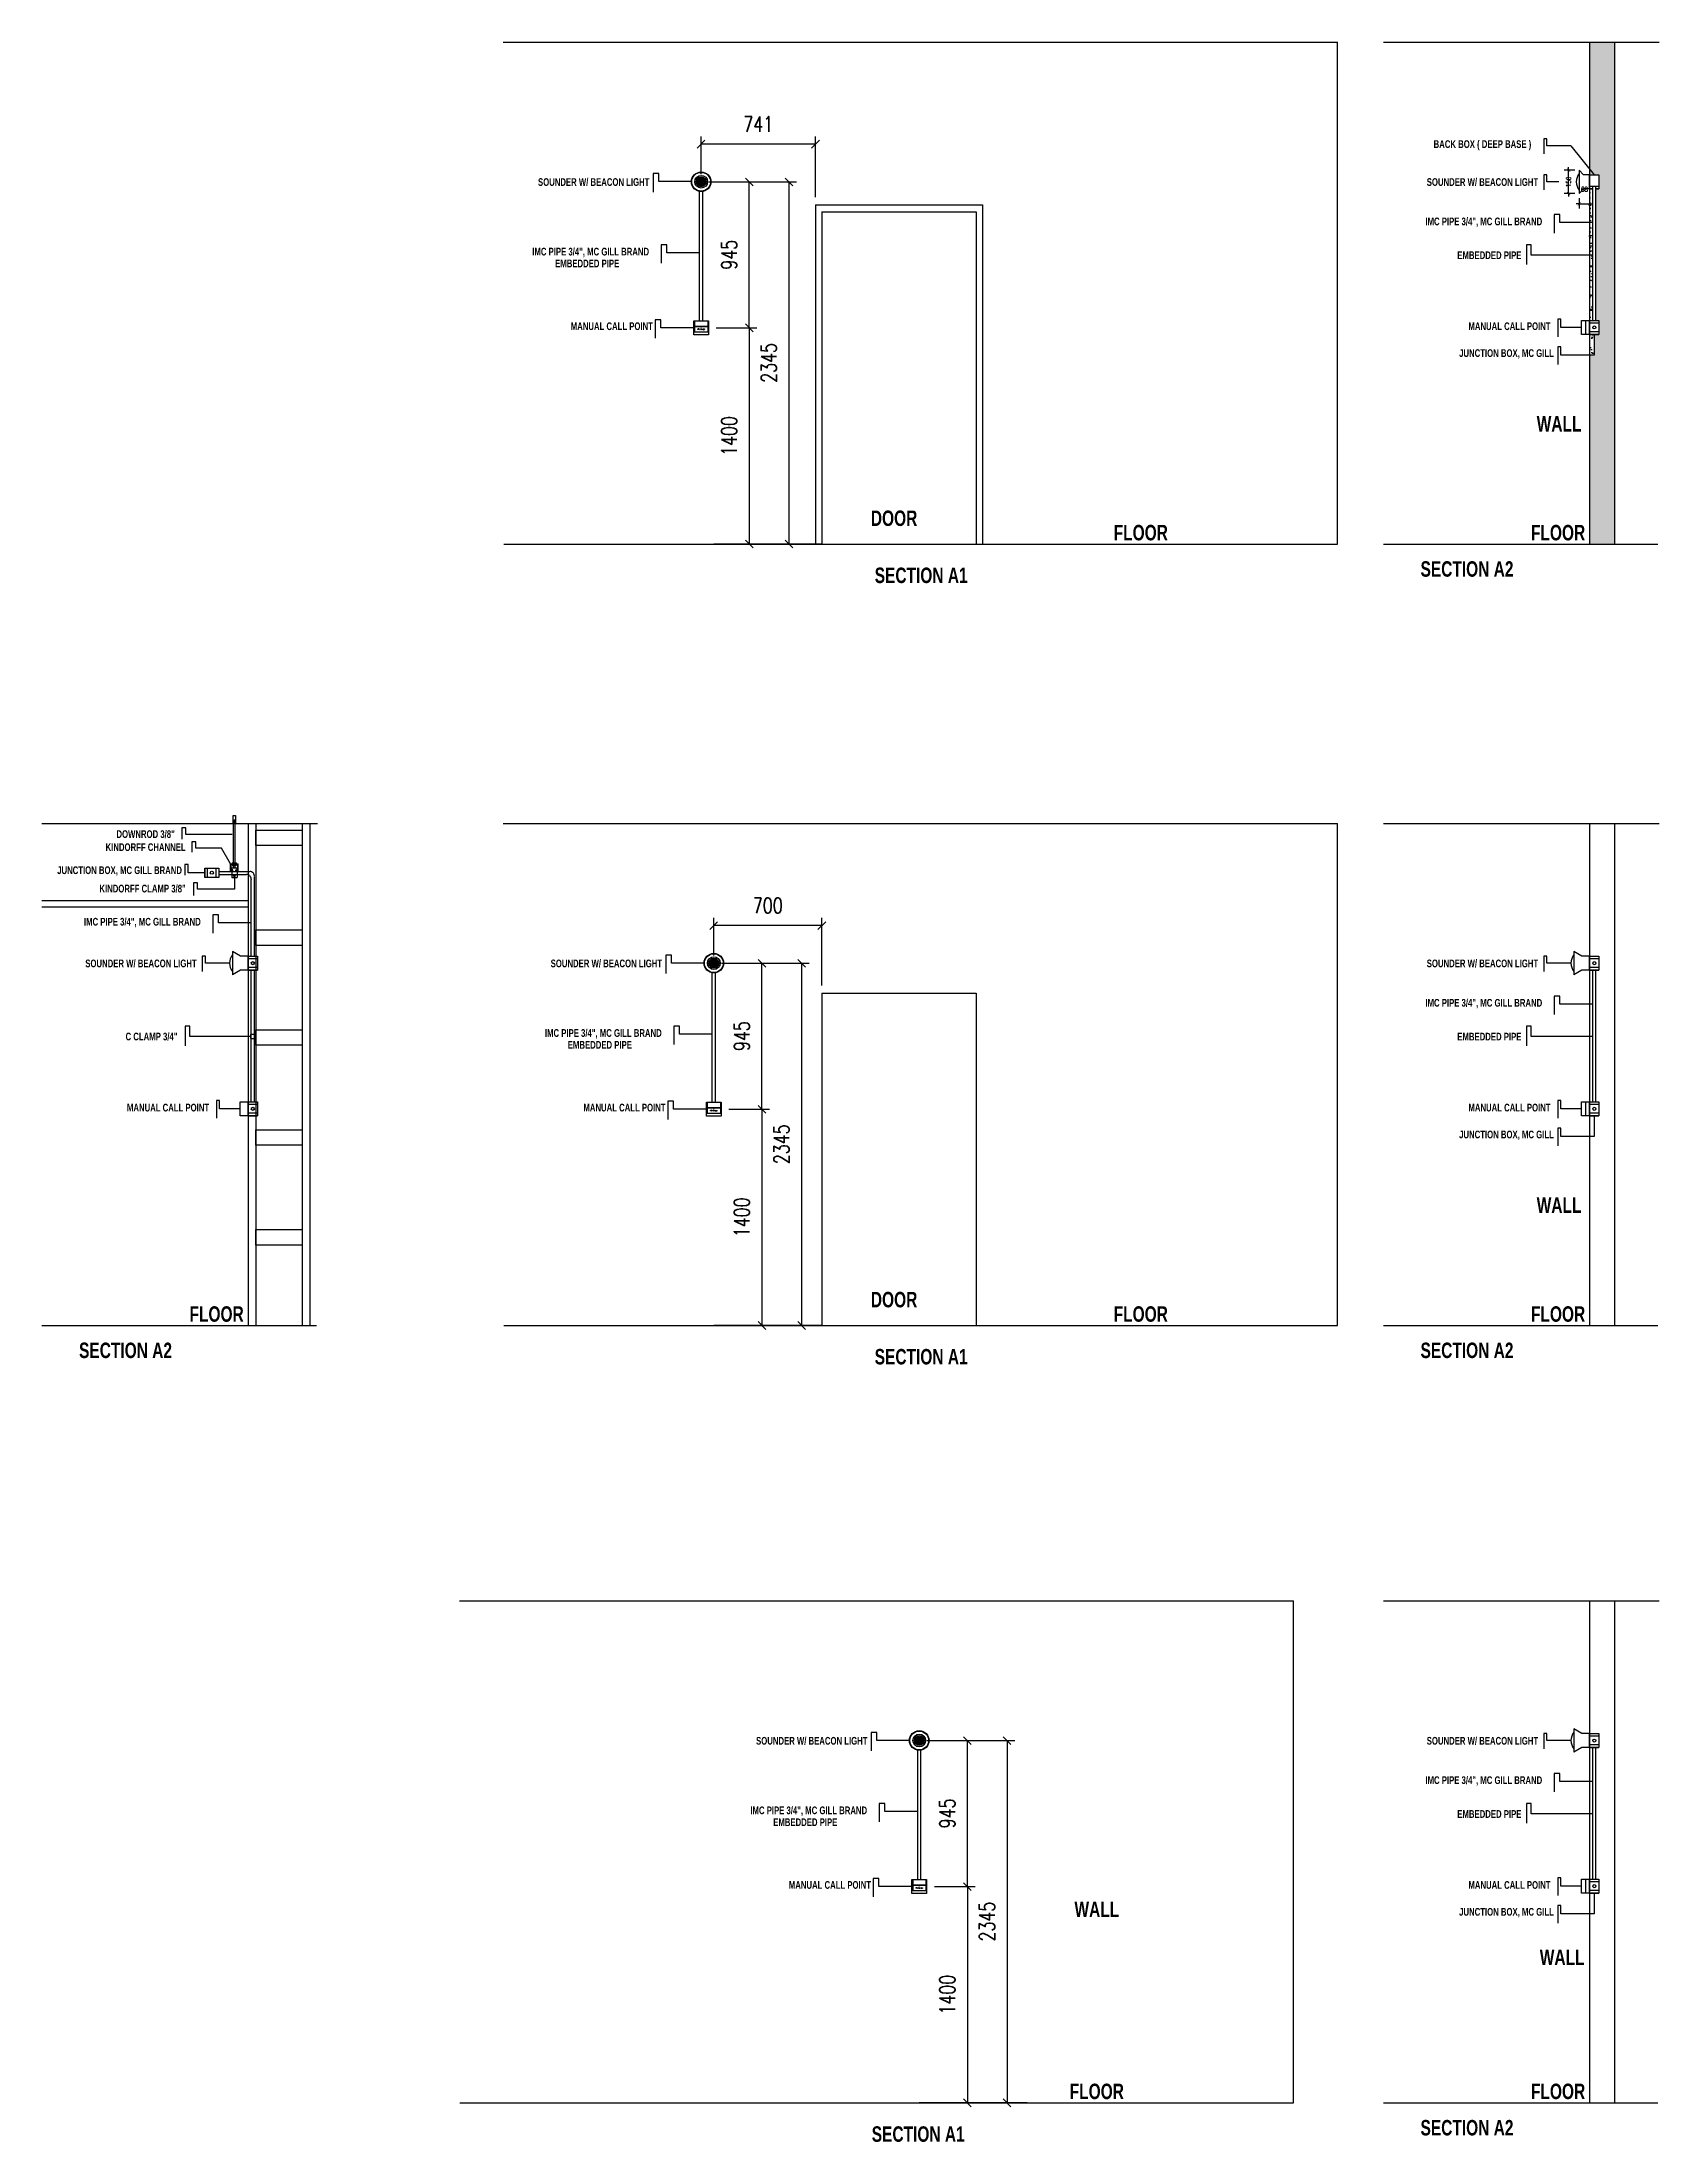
# Model space of a CAD drawing. Header units: millimetres. Extents: x 574095 to 829954, y -285467 to -148924.
# Drawn here: x 787537 to 798010, y -185390 to -171796 of the extents above; entities that cross this region are included whole.
import ezdxf

# ---------------------------------------------------------------- set-up
doc = ezdxf.new("R2010")
doc.units = ezdxf.units.MM
doc.header["$LTSCALE"] = 0.5
doc.linetypes.add('HIDDEN2', pattern=[4.7625, 3.175, -1.5875])
doc.layers.get('0').update_dxf_attribs({"color": 2})
doc.layers.get('Defpoints').update_dxf_attribs({"color": 140})
doc.styles.add('Arch-Dim', font='romans.shx', dxfattribs={"width": 0.75})
doc.styles.get("Standard").update_dxf_attribs({"font": 'romans.shx', "width": 0.75})
doc.dimstyles.new('Annotative', dxfattribs={"dimscale": 100, "dimtxt": 2.5, "dimasz": 1.5, "dimexe": 1.5, "dimexo": 1.5, "dimgap": 0.8, "dimtad": 1, "dimdec": 0, "dimzin": 3, "dimdsep": 46, "dimtxsty": 'Arch-Dim', "dimblk": 'ARCHTICK', "dimcen": 2.5, "dimazin": 2, "dimtfac": 0.75, "dimtdec": 0, "dimtix": 1, "dimtmove": 2, "dimatfit": 3, "dimfxl": 1, "dimtolj": 1, "dimtzin": 0, "dimarcsym": 0})

# ---------------------------------------------------------------- blocks, each defined once
blk = doc.blocks.new('mcp')
h = blk.add_hatch(color=250)
h.dxf.hatch_style = 1
edge = h.paths.add_edge_path()
edge.add_arc((730433, -81808), 3.33, 0, 360)
h.paths.add_polyline_path([(730412, -81809), (730412, -81808), (730412, -81806), (730418, -81806), (730418, -81805), (730423, -81808), (730418, -81811), (730418, -81809)])
edge = h.paths.add_edge_path()
edge.add_line((730442, -81808), (730447, -81811))
edge.add_line((730447, -81809), (730453, -81809))
edge.add_line((730447, -81811), (730447, -81809))
edge.add_line((730447, -81806), (730453, -81806))
edge.add_line((730447, -81805), (730447, -81806))
edge.add_line((730442, -81808), (730447, -81805))
edge.add_line((730453, -81806), (730453, -81808))
h = blk.add_hatch(color=250)
h.dxf.hatch_style = 1
edge = h.paths.add_edge_path()
edge.add_arc((730433, -81808), 3.33, 180, 540, ccw=False)
h.paths.add_polyline_path([(730453, -81809), (730453, -81808), (730453, -81806), (730447, -81806), (730447, -81805), (730442, -81808), (730447, -81811), (730447, -81809)])
edge = h.paths.add_edge_path()
edge.add_line((730423, -81808), (730418, -81811))
edge.add_line((730418, -81809), (730412, -81809))
edge.add_line((730418, -81811), (730418, -81809))
edge.add_line((730418, -81806), (730412, -81806))
edge.add_line((730418, -81805), (730418, -81806))
edge.add_line((730423, -81808), (730418, -81805))
edge.add_line((730412, -81806), (730412, -81808))
at = {"color": 1}
for p, q in [((730388, -81756), (730478, -81756)), ((730393, -81756), (730393, -81825)), ((730473, -81756), (730473, -81825)), ((730478, -81756), (730478, -81841)), ((730478, -81790), (730388, -81790)), ((730478, -81825), (730388, -81825)), ((730418, -81806), (730412, -81806)), ((730412, -81806), (730412, -81808)), ((730412, -81809), (730412, -81808)), ((730418, -81809), (730412, -81809)), ((730423, -81808), (730418, -81805)), ((730418, -81805), (730418, -81806)), ((730423, -81808), (730418, -81811)), ((730418, -81811), (730418, -81809)), ((730431, -81790), (730431, -81794)), ((730431, -81791), (730431, -81794)), ((730431, -81794), (730433, -81794)), ((730431, -81794), (730433, -81795)), ((730434, -81794), (730433, -81794)), ((730434, -81794), (730433, -81795)), ((730434, -81790), (730434, -81794)), ((730434, -81791), (730434, -81794)), ((730442, -81808), (730447, -81805)), ((730442, -81808), (730447, -81805)), ((730442, -81808), (730447, -81811)), ((730442, -81808), (730447, -81811)), ((730447, -81805), (730447, -81806)), ((730447, -81805), (730447, -81806)), ((730447, -81806), (730453, -81806)), ((730447, -81806), (730453, -81806)), ((730447, -81811), (730447, -81809)), ((730447, -81809), (730453, -81809)), ((730447, -81811), (730447, -81809)), ((730447, -81809), (730453, -81809)), ((730453, -81806), (730453, -81808)), ((730453, -81806), (730453, -81808)), ((730453, -81809), (730453, -81808)), ((730453, -81809), (730453, -81808))]:
    blk.add_line(p, q, dxfattribs=at)
for points in [[(730388, -81756), (730478, -81756), (730478, -81841), (730388, -81841)], [(730393, -81790), (730473, -81790), (730473, -81825), (730393, -81825)]]:
    blk.add_lwpolyline(points, close=True, dxfattribs=at)
blk.add_lwpolyline([(730434, -81791), (730473, -81791), (730473, -81826), (730393, -81826), (730393, -81791), (730431, -81791)], dxfattribs=at)
blk.add_circle((730433, -81808), 3.33, dxfattribs=at)
blk.add_circle((730433, -81808), 3.33, dxfattribs=at)
blk = doc.blocks.new('sounder strobe')
at = {"color": 1}
for p, q in [((730975, -81650), (730920, -81674)), ((730975, -81675), (730921, -81649)), ((730972, -81644), (730924, -81680)), ((730971, -81681), (730925, -81643)), ((730967, -81639), (730929, -81685)), ((730966, -81686), (730930, -81638)), ((730961, -81635), (730935, -81689)), ((730960, -81690), (730936, -81635)), ((730955, -81633), (730941, -81691)), ((730954, -81692), (730942, -81633)), ((730948, -81662), (730948, -81632)), ((730977, -81657), (730918, -81668)), ((730978, -81663), (730918, -81662)), ((730977, -81669), (730919, -81655)), ((730948, -81662), (730948, -81692))]:
    blk.add_line(p, q, dxfattribs=at)
for radius in [60, 57.5, 38.9, 30]:
    blk.add_circle((730948, -81662), radius, dxfattribs=at)
blk = doc.blocks.new('_Oblique')
at = {"color": 0, "linetype": 'ByBlock', "lineweight": -2}
blk.add_line((-0.5, -0.5), (0.5, 0.5), dxfattribs=at)
blk = doc.blocks.new('*D50')
at = {"color": 0, "lineweight": -2, "transparency": 16777216}
for p, q in [((791986, -178704), (792250, -178704)), ((792200, -178704), (792200, -180104)), ((792097, -180104), (792250, -180104))]:
    blk.add_line(p, q, dxfattribs=at)
at = {"layer": 'Defpoints', "color": 0, "transparency": 16777216}
for p in [(791936, -178704), (792047, -180104), (792200, -180104)]:
    blk.add_point(p, dxfattribs=at)
at = {"color": 0, "lineweight": -2, "transparency": 16777216, "xscale": 50, "yscale": 50, "zscale": 50}
for p, rotation in [((792200, -178704), 90), ((792200, -180104), 270)]:
    blk.add_blockref('_Oblique', p, dxfattribs=dict(at, rotation=rotation))
at = {"color": 0, "transparency": 16777216, "insert": (792070, -179404), "char_height": 100, "attachment_point": 5, "rotation": 90, "style": 'Arch-Dim'}
blk.add_mtext('\\A1;1400', dxfattribs=at)
blk = doc.blocks.new('*D51')
at = {"color": 0, "lineweight": -2, "transparency": 16777216}
for p, q in [((792002, -177759), (792250, -177759)), ((792200, -178704), (792200, -177759)), ((791986, -178704), (792250, -178704))]:
    blk.add_line(p, q, dxfattribs=at)
at = {"layer": 'Defpoints', "color": 0, "transparency": 16777216}
for p in [(791952, -177759), (792200, -177759), (791936, -178704)]:
    blk.add_point(p, dxfattribs=at)
at = {"color": 0, "lineweight": -2, "transparency": 16777216, "xscale": 50, "yscale": 50, "zscale": 50}
for p, rotation in [((792200, -177759), 90), ((792200, -178704), 270)]:
    blk.add_blockref('_Oblique', p, dxfattribs=dict(at, rotation=rotation))
at = {"color": 0, "transparency": 16777216, "insert": (792070, -178231), "char_height": 100, "attachment_point": 5, "rotation": 90, "style": 'Arch-Dim'}
blk.add_mtext('\\A1;945', dxfattribs=at)
blk = doc.blocks.new('*D52')
at = {"color": 0, "lineweight": -2, "transparency": 16777216}
for p, q in [((791938, -177759), (792507, -177759)), ((792457, -177759), (792457, -180104)), ((791939, -180104), (792507, -180104))]:
    blk.add_line(p, q, dxfattribs=at)
at = {"layer": 'Defpoints', "color": 0, "transparency": 16777216}
for p in [(791888, -177759), (791889, -180104), (792457, -180104)]:
    blk.add_point(p, dxfattribs=at)
at = {"color": 0, "lineweight": -2, "transparency": 16777216, "xscale": 50, "yscale": 50, "zscale": 50}
for p, rotation in [((792457, -177759), 90), ((792457, -180104), 270)]:
    blk.add_blockref('_Oblique', p, dxfattribs=dict(at, rotation=rotation))
at = {"color": 0, "transparency": 16777216, "insert": (792327, -178931), "char_height": 100, "attachment_point": 5, "rotation": 90, "style": 'Arch-Dim'}
blk.add_mtext('\\A1;2345', dxfattribs=at)
blk = doc.blocks.new('*D53')
at = {"color": 0, "lineweight": -2, "transparency": 16777216}
for p, q in [((791888, -177709), (791888, -177465)), ((792588, -177515), (791888, -177515)), ((792588, -177904), (792588, -177465))]:
    blk.add_line(p, q, dxfattribs=at)
at = {"layer": 'Defpoints', "color": 0, "transparency": 16777216}
for p in [(791888, -177515), (791888, -177759), (792588, -177954)]:
    blk.add_point(p, dxfattribs=at)
at = {"color": 0, "lineweight": -2, "transparency": 16777216, "xscale": 50, "yscale": 50, "zscale": 50, "rotation": 180}
blk.add_blockref('_Oblique', (791888, -177515), dxfattribs=at)
at = {"color": 0, "lineweight": -2, "transparency": 16777216, "xscale": 50, "yscale": 50, "zscale": 50}
blk.add_blockref('_Oblique', (792588, -177515), dxfattribs=at)
at = {"color": 0, "transparency": 16777216, "insert": (792238, -177385), "char_height": 100, "attachment_point": 5, "style": 'Arch-Dim'}
blk.add_mtext('\\A1;700', dxfattribs=at)
blk = doc.blocks.new('*D54')
at = {"color": 0, "lineweight": -2, "transparency": 16777216}
for p, q in [((793317, -183736), (793581, -183736)), ((793531, -183736), (793531, -185136)), ((793427, -185136), (793581, -185136))]:
    blk.add_line(p, q, dxfattribs=at)
at = {"layer": 'Defpoints', "color": 0, "transparency": 16777216}
for p in [(793267, -183736), (793377, -185136), (793531, -185136)]:
    blk.add_point(p, dxfattribs=at)
at = {"color": 0, "lineweight": -2, "transparency": 16777216, "xscale": 50, "yscale": 50, "zscale": 50}
for p, rotation in [((793531, -183736), 90), ((793531, -185136), 270)]:
    blk.add_blockref('_Oblique', p, dxfattribs=dict(at, rotation=rotation))
at = {"color": 0, "transparency": 16777216, "insert": (793401, -184436), "char_height": 100, "attachment_point": 5, "rotation": 90, "style": 'Arch-Dim'}
blk.add_mtext('\\A1;1400', dxfattribs=at)
blk = doc.blocks.new('*D55')
at = {"color": 0, "lineweight": -2, "transparency": 16777216}
for p, q in [((793332, -182791), (793581, -182791)), ((793531, -183736), (793531, -182791)), ((793317, -183736), (793581, -183736))]:
    blk.add_line(p, q, dxfattribs=at)
at = {"layer": 'Defpoints', "color": 0, "transparency": 16777216}
for p in [(793282, -182791), (793531, -182791), (793267, -183736)]:
    blk.add_point(p, dxfattribs=at)
at = {"color": 0, "lineweight": -2, "transparency": 16777216, "xscale": 50, "yscale": 50, "zscale": 50}
for p, rotation in [((793531, -182791), 90), ((793531, -183736), 270)]:
    blk.add_blockref('_Oblique', p, dxfattribs=dict(at, rotation=rotation))
at = {"color": 0, "transparency": 16777216, "insert": (793401, -183263), "char_height": 100, "attachment_point": 5, "rotation": 90, "style": 'Arch-Dim'}
blk.add_mtext('\\A1;945', dxfattribs=at)
blk = doc.blocks.new('*D56')
at = {"color": 0, "lineweight": -2, "transparency": 16777216}
for p, q in [((793269, -182791), (793838, -182791)), ((793788, -182791), (793788, -185136)), ((793270, -185136), (793838, -185136))]:
    blk.add_line(p, q, dxfattribs=at)
at = {"layer": 'Defpoints', "color": 0, "transparency": 16777216}
for p in [(793219, -182791), (793220, -185136), (793788, -185136)]:
    blk.add_point(p, dxfattribs=at)
at = {"color": 0, "lineweight": -2, "transparency": 16777216, "xscale": 50, "yscale": 50, "zscale": 50}
for p, rotation in [((793788, -182791), 90), ((793788, -185136), 270)]:
    blk.add_blockref('_Oblique', p, dxfattribs=dict(at, rotation=rotation))
at = {"color": 0, "transparency": 16777216, "insert": (793658, -183963), "char_height": 100, "attachment_point": 5, "rotation": 90, "style": 'Arch-Dim'}
blk.add_mtext('\\A1;2345', dxfattribs=at)
blk = doc.blocks.new('*D62')
at = {"color": 0, "lineweight": -2, "transparency": 16777216}
for p, q in [((791904, -173646), (792168, -173646)), ((792118, -173646), (792118, -175046)), ((792015, -175046), (792168, -175046))]:
    blk.add_line(p, q, dxfattribs=at)
at = {"layer": 'Defpoints', "color": 0, "transparency": 16777216}
for p in [(791854, -173646), (791965, -175046), (792118, -175046)]:
    blk.add_point(p, dxfattribs=at)
at = {"color": 0, "lineweight": -2, "transparency": 16777216, "xscale": 50, "yscale": 50, "zscale": 50}
for p, rotation in [((792118, -173646), 90), ((792118, -175046), 270)]:
    blk.add_blockref('_Oblique', p, dxfattribs=dict(at, rotation=rotation))
at = {"color": 0, "transparency": 16777216, "insert": (791988, -174346), "char_height": 100, "attachment_point": 5, "rotation": 90, "style": 'Arch-Dim'}
blk.add_mtext('\\A1;1400', dxfattribs=at)
blk = doc.blocks.new('*D63')
at = {"color": 0, "lineweight": -2, "transparency": 16777216}
for p, q in [((791920, -172701), (792168, -172701)), ((792118, -173646), (792118, -172701)), ((791904, -173646), (792168, -173646))]:
    blk.add_line(p, q, dxfattribs=at)
at = {"layer": 'Defpoints', "color": 0, "transparency": 16777216}
for p in [(791870, -172701), (792118, -172701), (791854, -173646)]:
    blk.add_point(p, dxfattribs=at)
at = {"color": 0, "lineweight": -2, "transparency": 16777216, "xscale": 50, "yscale": 50, "zscale": 50}
for p, rotation in [((792118, -172701), 90), ((792118, -173646), 270)]:
    blk.add_blockref('_Oblique', p, dxfattribs=dict(at, rotation=rotation))
at = {"color": 0, "transparency": 16777216, "insert": (791988, -173173), "char_height": 100, "attachment_point": 5, "rotation": 90, "style": 'Arch-Dim'}
blk.add_mtext('\\A1;945', dxfattribs=at)
blk = doc.blocks.new('*D64')
at = {"color": 0, "lineweight": -2, "transparency": 16777216}
for p, q in [((791856, -172701), (792425, -172701)), ((792375, -172701), (792375, -175046)), ((791857, -175046), (792425, -175046))]:
    blk.add_line(p, q, dxfattribs=at)
at = {"layer": 'Defpoints', "color": 0, "transparency": 16777216}
for p in [(791806, -172701), (791807, -175046), (792375, -175046)]:
    blk.add_point(p, dxfattribs=at)
at = {"color": 0, "lineweight": -2, "transparency": 16777216, "xscale": 50, "yscale": 50, "zscale": 50}
for p, rotation in [((792375, -172701), 90), ((792375, -175046), 270)]:
    blk.add_blockref('_Oblique', p, dxfattribs=dict(at, rotation=rotation))
at = {"color": 0, "transparency": 16777216, "insert": (792245, -173873), "char_height": 100, "attachment_point": 5, "rotation": 90, "style": 'Arch-Dim'}
blk.add_mtext('\\A1;2345', dxfattribs=at)
blk = doc.blocks.new('*D65')
at = {"color": 0, "lineweight": -2, "transparency": 16777216}
for p, q in [((791806, -172651), (791806, -172407)), ((792547, -172457), (791806, -172457)), ((792547, -172799), (792547, -172407))]:
    blk.add_line(p, q, dxfattribs=at)
at = {"layer": 'Defpoints', "color": 0, "transparency": 16777216}
for p in [(791806, -172457), (791806, -172701), (792547, -172849)]:
    blk.add_point(p, dxfattribs=at)
at = {"color": 0, "lineweight": -2, "transparency": 16777216, "xscale": 50, "yscale": 50, "zscale": 50, "rotation": 180}
blk.add_blockref('_Oblique', (791806, -172457), dxfattribs=at)
at = {"color": 0, "lineweight": -2, "transparency": 16777216, "xscale": 50, "yscale": 50, "zscale": 50}
blk.add_blockref('_Oblique', (792547, -172457), dxfattribs=at)
at = {"color": 0, "transparency": 16777216, "insert": (792177, -172327), "char_height": 100, "attachment_point": 5, "style": 'Arch-Dim'}
blk.add_mtext('\\A1;741', dxfattribs=at)
blk = doc.blocks.new('_ArchTick')
at = {"color": 0, "linetype": 'ByBlock', "const_width": 0.15}
blk.add_lwpolyline([(-0.5, -0.5), (0.5, 0.5)], dxfattribs=at)
blk = doc.blocks.new('*D66')
at = {"color": 0, "lineweight": -2, "transparency": 16777216}
for p, q in [((797494, -172844), (797474, -172844)), ((797494, -172806), (797494, -172874)), ((797494, -172844), (797561, -172844)), ((797561, -172806), (797561, -172874)), ((797561, -172844), (797581, -172844))]:
    blk.add_line(p, q, dxfattribs=at)
at = {"layer": 'Defpoints', "color": 0, "transparency": 16777216}
for p in [(797494, -172776), (797561, -172776), (797561, -172844)]:
    blk.add_point(p, dxfattribs=at)
at = {"color": 0, "lineweight": -2, "transparency": 16777216, "xscale": 20, "yscale": 20, "zscale": 20}
blk.add_blockref('_ArchTick', (797494, -172844), dxfattribs=at)
at = {"color": 0, "lineweight": -2, "transparency": 16777216, "xscale": 20, "yscale": 20, "zscale": 20, "rotation": 180}
blk.add_blockref('_ArchTick', (797561, -172844), dxfattribs=at)
at = {"color": 0, "transparency": 16777216, "insert": (797527, -172749), "char_height": 30, "attachment_point": 5, "style": 'Arch-Dim'}
blk.add_mtext('\\A1;68', dxfattribs=at)
blk = doc.blocks.new('*D67')
at = {"color": 0, "lineweight": -2, "transparency": 16777216}
for p, q in [((797464, -172626), (797395, -172626)), ((797425, -172626), (797425, -172606)), ((797425, -172776), (797425, -172626)), ((797464, -172776), (797395, -172776)), ((797425, -172776), (797425, -172796))]:
    blk.add_line(p, q, dxfattribs=at)
at = {"layer": 'Defpoints', "color": 0, "transparency": 16777216}
for p in [(797425, -172626), (797494, -172626), (797494, -172776)]:
    blk.add_point(p, dxfattribs=at)
at = {"color": 0, "lineweight": -2, "transparency": 16777216, "xscale": 20, "yscale": 20, "zscale": 20}
for p, rotation in [((797425, -172626), 270), ((797425, -172776), 90)]:
    blk.add_blockref('_ArchTick', p, dxfattribs=dict(at, rotation=rotation))
at = {"color": 0, "transparency": 16777216, "insert": (797425, -172701), "char_height": 30, "attachment_point": 5, "rotation": 90, "style": 'Arch-Dim'}
blk.add_mtext('\\A1;150', dxfattribs=at)

msp = doc.modelspace()

# ---------------------------------------------------------------- hatches: boundary and pattern name
at = {"transparency": 33554638}
h = msp.add_hatch(dxfattribs=at)
h.set_pattern_fill('AR-SAND', color=0)
h.paths.add_polyline_path([(797722.3, -171795.6), (797561.1, -171795.6), (797561.1, -172655.6), (797621.1, -172655.6), (797621.1, -172745.6), (797601.1, -172745.6), (797601.1, -173598.3), (797621.1, -173598.3), (797621.1, -173688.3), (797591.1, -173688.3), (797591.1, -173822.7), (797561.1, -173822.7), (797561.1, -175045.6), (797722.3, -175045.6)])
h = msp.add_hatch(dxfattribs=at)
h.set_pattern_fill('AR-SAND', color=0)
h.paths.add_polyline_path([(797581.1, -172745.6), (797561.1, -172745.6), (797561.1, -172965), (797581.1, -172965)])
h = msp.add_hatch(dxfattribs=at)
h.set_pattern_fill('AR-SAND', color=0)
h.paths.add_polyline_path([(797581.1, -172965), (797561.1, -172965), (797561.1, -173598.3), (797581.1, -173598.3)])
h = msp.add_hatch(dxfattribs=at)
h.set_pattern_fill('AR-SAND', color=0)
h.paths.add_polyline_path([(797591.1, -173688.3), (797561.1, -173688.3), (797561.1, -173822.7), (797591.1, -173822.7)])

# ---------------------------------------------------------------- linework, layer by layer
at = {"color": 0, "transparency": 33554638}
for p, q in [((790525.2, -171795.6), (795927.9, -171795.6)), ((795927.9, -175045.6), (795927.9, -171795.6)), ((796225.4, -171795.6), (798010.3, -171795.6)), ((797561.1, -171795.6), (797561.1, -175045.6)), ((797722.3, -171795.6), (797722.3, -175045.6)), ((797284, -172421.9), (797263.9, -172421.9)), ((797263.9, -172421.9), (797263.9, -172520.2)), ((797284, -172467.5), (797284, -172421.9)), ((797439.9, -172467.5), (797284, -172467.5)), ((797439.9, -172467.5), (797591.1, -172655.6)), ((791532.4, -172647.8), (791495.7, -172647.8)), ((791495.7, -172647.8), (791495.7, -172766.7)), ((791532.4, -172699.5), (791532.4, -172647.8)), ((791745.6, -172699.5), (791532.4, -172699.5)), ((797284, -172655), (797263.9, -172655)), ((797263.9, -172655), (797263.9, -172753.3)), ((797284, -172700.6), (797284, -172655)), ((797362, -172700.6), (797284, -172700.6)), ((792547.4, -172849.1), (792547.4, -175045.6)), ((792547.4, -172849.1), (793629.5, -172849.1)), ((792588.5, -172895.6), (792588.5, -175045.6)), ((792588.5, -172895.6), (793588.5, -172895.6)), ((793588.5, -172895.6), (793588.5, -175045.6)), ((793629.5, -172849.1), (793629.5, -175045.6)), ((797368, -172913.2), (797331.3, -172913.2)), ((797331.3, -172913.2), (797331.3, -173032.2)), ((797368, -172965), (797368, -172913.2)), ((797581.1, -172965), (797368, -172965)), ((791583.3, -173108.6), (791546.6, -173108.6)), ((791546.6, -173108.6), (791546.6, -173227.6)), ((791583.3, -173160.4), (791583.3, -173108.6)), ((791796.5, -173160.4), (791583.3, -173160.4)), ((797182.2, -173108.4), (797152.1, -173108.4)), ((797152.1, -173108.4), (797152.1, -173236.3)), ((797182.2, -173175.2), (797182.2, -173108.4)), ((797575.9, -173175.2), (797182.2, -173175.2)), ((791545.7, -173593.8), (791508.9, -173593.8)), ((791508.9, -173593.8), (791508.9, -173712.8)), ((791545.7, -173645.6), (791545.7, -173593.8)), ((797374.9, -173588.8), (797354.9, -173588.8)), ((797354.9, -173588.8), (797354.9, -173703.3)), ((797374.9, -173643.3), (797374.9, -173588.8)), ((791758.8, -173645.6), (791545.7, -173645.6)), ((797509.2, -173643.3), (797374.9, -173643.3)), ((797621.1, -173615), (797561.1, -173615)), ((797621.1, -173671.6), (797561.1, -173671.6)), ((797561.1, -173688.3), (797621.1, -173688.3)), ((797591.1, -173688.3), (797591.1, -173822.7)), ((797374.9, -173768.1), (797354.9, -173768.1)), ((797354.9, -173768.1), (797354.9, -173882.6)), ((797374.9, -173822.7), (797374.9, -173768.1)), ((797591.1, -173822.7), (797374.9, -173822.7)), ((790527.9, -175045.6), (795927.9, -175045.6)), ((792588.5, -175045.6), (791888.5, -175045.6)), ((796225.4, -175045.6), (798002.9, -175045.6)), ((787537.3, -176853.7), (789322.1, -176853.7)), ((788775.9, -176853.7), (788775.9, -176803.7)), ((788775.9, -176803.7), (788789.9, -176803.7)), ((788777.9, -177108.6), (788777.9, -176853.7)), ((788781.5, -176853.7), (788781.5, -176831.6)), ((788781.5, -176831.6), (788785.5, -176831.6)), ((788785.5, -176831.6), (788785.5, -176853.7)), ((788787.9, -177108.6), (788787.9, -176853.7)), ((788789.9, -176803.7), (788789.9, -176853.7)), ((788873, -176853.7), (788873, -180103.7)), ((788923, -176853.7), (788923, -180103.7)), ((789223, -176853.7), (789223, -180103.7)), ((789273, -176853.7), (789273, -180103.7)), ((790525.2, -176853.7), (795927.9, -176853.7)), ((795927.9, -180103.7), (795927.9, -176853.7)), ((796225.4, -176853.7), (798010.3, -176853.7)), ((797561.1, -176853.7), (797561.1, -180103.7)), ((797722.3, -176853.7), (797722.3, -180103.7)), ((788468.9, -176882.1), (788444.1, -176882.1)), ((788444.1, -176882.1), (788444.1, -176956.5)), ((788468.9, -176925.9), (788468.9, -176882.1)), ((788768.4, -176925.9), (788468.9, -176925.9)), ((788533, -176972.5), (788507.9, -176972.5)), ((788507.9, -176972.5), (788507.9, -177039.7)), ((788533, -177014.2), (788533, -176972.5)), ((788483.3, -177120.7), (788463.2, -177120.7)), ((788463.2, -177120.7), (788463.2, -177188.9)), ((788483.3, -177173.4), (788483.3, -177120.7)), ((788700.6, -177014.2), (788533, -177014.2)), ((788758.7, -177115), (788700.6, -177014.2)), ((788758.7, -177165), (788758.7, -177115)), ((788758.7, -177115), (788808.7, -177115)), ((788761.7, -177118), (788805.7, -177118)), ((788761.7, -177162), (788761.7, -177118)), ((788769.2, -177118), (788769.2, -177124.4)), ((788769.2, -177124.4), (788797.7, -177124.4)), ((788769.5, -177108.6), (788769.5, -177115)), ((788769.5, -177108.6), (788798, -177108.6)), ((788769.5, -177115), (788798, -177115)), ((788775.5, -177118), (788775.5, -177124.4)), ((788775.8, -177108.6), (788775.8, -177115)), ((788777.9, -177136.2), (788777.9, -177124.4)), ((788787.9, -177136.2), (788787.9, -177124.4)), ((788789.4, -177118), (788789.4, -177124.4)), ((788789.7, -177108.6), (788789.7, -177115)), ((788797.7, -177124.4), (788797.7, -177118)), ((788798, -177115), (788798, -177108.6)), ((788805.7, -177162), (788805.7, -177118)), ((788808.7, -177165), (788808.7, -177115)), ((788592.4, -177173.4), (788483.3, -177173.4)), ((788545.2, -177239.1), (788518.6, -177239.1)), ((788518.6, -177239.1), (788518.6, -177320.3)), ((788545.2, -177280.4), (788545.2, -177239.1)), ((788592.4, -177143.4), (788592.4, -177203.4)), ((788609.1, -177203.4), (788609.1, -177143.4)), ((788665.7, -177203.4), (788665.7, -177143.4)), ((788682.4, -177164.8), (788883.3, -177164.8)), ((788682.4, -177184.8), (788862.1, -177184.8)), ((788758.7, -177165), (788773.7, -177165)), ((788761.7, -177162), (788770.7, -177162)), ((788766.2, -177162), (788766.2, -177141.8)), ((788766.2, -177141.8), (788801.2, -177141.8)), ((788766.2, -177165), (788766.2, -177203.2)), ((788766.2, -177203.2), (788801.2, -177203.2)), ((788773.7, -177155), (788770.7, -177155)), ((788770.7, -177155), (788770.7, -177162)), ((788773.7, -177165), (788773.7, -177155)), ((788777.9, -177136.2), (788787.9, -177136.2)), ((788784.6, -177203.2), (788784.6, -177280.4)), ((788793.7, -177165), (788793.7, -177155)), ((788793.7, -177155), (788796.7, -177155)), ((788808.7, -177165), (788793.7, -177165)), ((788796.7, -177155), (788796.7, -177162)), ((788805.7, -177162), (788796.7, -177162)), ((788801.2, -177162), (788801.2, -177141.8)), ((788801.2, -177165), (788801.2, -177203.2)), ((787537.3, -177353.7), (788873, -177353.7)), ((787537.3, -177393.7), (788873, -177393.7)), ((788784.6, -177280.4), (788545.2, -177280.4)), ((788679.8, -177446.6), (788643.1, -177446.6)), ((788643.1, -177446.6), (788643.1, -177565.5)), ((788679.8, -177498.3), (788679.8, -177446.6)), ((788893, -177498.3), (788679.8, -177498.3)), ((788595.8, -177713.1), (788575.8, -177713.1)), ((788575.8, -177713.1), (788575.8, -177811.5)), ((788595.8, -177758.7), (788595.8, -177713.1)), ((788751.8, -177758.7), (788595.8, -177758.7)), ((788823, -177713.7), (788771, -177683.7)), ((788771, -177683.7), (788771, -177833.7)), ((788823, -177803.7), (788771, -177833.7)), ((788873, -177713.7), (788823, -177713.7)), ((788873, -177803.7), (788823, -177803.7)), ((788933, -177730.4), (788873, -177730.4)), ((788933, -177787.1), (788873, -177787.1)), ((788873, -177803.7), (788933, -177803.7)), ((791614.4, -177705.9), (791577.7, -177705.9)), ((791577.7, -177705.9), (791577.7, -177824.9)), ((791614.4, -177757.7), (791614.4, -177705.9)), ((791827.6, -177757.7), (791614.4, -177757.7)), ((797284, -177713.1), (797263.9, -177713.1)), ((797263.9, -177713.1), (797263.9, -177811.5)), ((797284, -177758.7), (797284, -177713.1)), ((797439.9, -177758.7), (797284, -177758.7)), ((792588.5, -177953.7), (792588.5, -180103.7)), ((792588.5, -177953.7), (793588.5, -177953.7)), ((793588.5, -177953.7), (793588.5, -180103.7)), ((797368, -177971.4), (797331.3, -177971.4)), ((797331.3, -177971.4), (797331.3, -178090.3)), ((797368, -178023.1), (797368, -177971.4)), ((797581.1, -178023.1), (797368, -178023.1)), ((788494, -178166.6), (788463.9, -178166.6)), ((788463.9, -178166.6), (788463.9, -178294.4)), ((788494, -178233.3), (788494, -178166.6)), ((791665.3, -178166.8), (791628.6, -178166.8)), ((791628.6, -178166.8), (791628.6, -178285.7)), ((791665.3, -178218.5), (791665.3, -178166.8)), ((791878.5, -178218.5), (791665.3, -178218.5)), ((797182.2, -178166.6), (797152.1, -178166.6)), ((797152.1, -178166.6), (797152.1, -178294.4)), ((797182.2, -178233.3), (797182.2, -178166.6)), ((788887.7, -178233.3), (788494, -178233.3)), ((788923, -178220.5), (788887.7, -178220.5)), ((788887.7, -178220.5), (788887.7, -178246.2)), ((788887.7, -178246.2), (788923, -178246.2)), ((797575.9, -178233.3), (797182.2, -178233.3)), ((788686.7, -178646.9), (788666.8, -178646.9)), ((788666.8, -178646.9), (788666.8, -178761.4)), ((788686.7, -178701.5), (788686.7, -178646.9)), ((788821, -178701.5), (788686.7, -178701.5)), ((788933, -178673.1), (788873, -178673.1)), ((788933, -178729.8), (788873, -178729.8)), ((788873, -178746.5), (788933, -178746.5)), ((791627.7, -178652), (791590.9, -178652)), ((791590.9, -178652), (791590.9, -178770.9)), ((791627.7, -178703.7), (791627.7, -178652)), ((791840.8, -178703.7), (791627.7, -178703.7)), ((797374.9, -178646.9), (797354.9, -178646.9)), ((797354.9, -178646.9), (797354.9, -178761.4)), ((797374.9, -178701.5), (797374.9, -178646.9)), ((797509.2, -178701.5), (797374.9, -178701.5)), ((797621.1, -178673.1), (797561.1, -178673.1)), ((797621.1, -178729.8), (797561.1, -178729.8)), ((797561.1, -178746.5), (797621.1, -178746.5)), ((797591.1, -178746.5), (797591.1, -178880.8)), ((797374.9, -178826.3), (797354.9, -178826.3)), ((797354.9, -178826.3), (797354.9, -178940.8)), ((797374.9, -178880.8), (797374.9, -178826.3)), ((797591.1, -178880.8), (797374.9, -178880.8)), ((787537.3, -180103.7), (789314.7, -180103.7)), ((790527.9, -180103.7), (795927.9, -180103.7)), ((792588.5, -180103.7), (791888.5, -180103.7)), ((796225.4, -180103.7), (798002.9, -180103.7)), ((790240.5, -181885.9), (795643.2, -181885.9)), ((795643.2, -185135.9), (795643.2, -181885.9)), ((796225.4, -181885.9), (798010.3, -181885.9)), ((797561.1, -181885.9), (797561.1, -185135.9)), ((797722.3, -181885.9), (797722.3, -185135.9)), ((792944.8, -182738.1), (792908.1, -182738.1)), ((792908.1, -182738.1), (792908.1, -182857)), ((792944.8, -182789.9), (792944.8, -182738.1)), ((793158, -182789.9), (792944.8, -182789.9)), ((797284, -182745.3), (797263.9, -182745.3)), ((797263.9, -182745.3), (797263.9, -182843.7)), ((797284, -182790.9), (797284, -182745.3)), ((797439.9, -182790.9), (797284, -182790.9)), ((797368, -183003.5), (797331.3, -183003.5)), ((797331.3, -183003.5), (797331.3, -183122.5)), ((797368, -183055.3), (797368, -183003.5)), ((797581.1, -183055.3), (797368, -183055.3)), ((792995.7, -183198.9), (792959, -183198.9)), ((792959, -183198.9), (792959, -183317.9)), ((792995.7, -183250.7), (792995.7, -183198.9)), ((797182.2, -183198.7), (797152.1, -183198.7)), ((797152.1, -183198.7), (797152.1, -183326.6)), ((797182.2, -183265.5), (797182.2, -183198.7)), ((793208.9, -183250.7), (792995.7, -183250.7)), ((797575.9, -183265.5), (797182.2, -183265.5)), ((792958.1, -183684.1), (792921.4, -183684.1)), ((792921.4, -183684.1), (792921.4, -183803.1)), ((792958.1, -183735.9), (792958.1, -183684.1)), ((793171.2, -183735.9), (792958.1, -183735.9)), ((797374.9, -183679.1), (797354.9, -183679.1)), ((797354.9, -183679.1), (797354.9, -183793.6)), ((797374.9, -183733.6), (797374.9, -183679.1)), ((797509.2, -183733.6), (797374.9, -183733.6)), ((797621.1, -183705.3), (797561.1, -183705.3)), ((797621.1, -183762), (797561.1, -183762)), ((797561.1, -183778.6), (797621.1, -183778.6)), ((797591.1, -183778.6), (797591.1, -183913)), ((797374.9, -183858.5), (797354.9, -183858.5)), ((797354.9, -183858.5), (797354.9, -183973)), ((797374.9, -183913), (797374.9, -183858.5)), ((797591.1, -183913), (797374.9, -183913)), ((790243.2, -185135.9), (795643.2, -185135.9)), ((793918.9, -185135.9), (793218.9, -185135.9)), ((796225.4, -185135.9), (798002.9, -185135.9))]:
    msp.add_line(p, q, dxfattribs=at)
at = {"color": 1, "transparency": 33554638}
for p, q in [((797521.6, -172655.6), (797493.5, -172625.6)), ((797493.5, -172625.6), (797493.5, -172775.6)), ((797521.6, -172745.6), (797493.5, -172775.6)), ((797561.1, -172655.6), (797521.6, -172655.6)), ((797561.1, -172745.6), (797521.6, -172745.6)), ((797621.1, -172730.4), (797561.1, -172730.4)), ((797561.1, -172745.6), (797581.1, -172745.6)), ((797601.1, -172745.6), (797621.1, -172745.6)), ((797535.1, -173598.3), (797535.1, -173688.3)), ((797511.1, -177713.7), (797459.2, -177683.7)), ((797459.2, -177683.7), (797459.2, -177833.7)), ((797511.1, -177803.7), (797459.2, -177833.7)), ((797561.1, -177713.7), (797511.1, -177713.7)), ((797561.1, -177803.7), (797511.1, -177803.7)), ((797621.1, -177730.4), (797561.1, -177730.4)), ((797621.1, -177787.1), (797561.1, -177787.1)), ((797561.1, -177803.7), (797621.1, -177803.7)), ((797535.1, -178656.5), (797535.1, -178746.5)), ((797511.1, -182745.9), (797459.2, -182715.9)), ((797459.2, -182715.9), (797459.2, -182865.9)), ((797511.1, -182835.9), (797459.2, -182865.9)), ((797561.1, -182745.9), (797511.1, -182745.9)), ((797561.1, -182835.9), (797511.1, -182835.9)), ((797621.1, -182762.6), (797561.1, -182762.6)), ((797621.1, -182819.2), (797561.1, -182819.2)), ((797561.1, -182835.9), (797621.1, -182835.9)), ((797535.1, -183688.6), (797535.1, -183778.6))]:
    msp.add_line(p, q, dxfattribs=at)
at = {"color": 253, "linetype": 'HIDDEN2', "ltscale": 0.2, "transparency": 33554638}
for p, q in [((791796.5, -173600.6), (791796.5, -172763.3)), ((791816.5, -173600.6), (791816.5, -172763.3)), ((797581.1, -173598.3), (797581.1, -172730.4)), ((797601.1, -173598.3), (797601.1, -172730.4)), ((788893, -177713.7), (788893, -177216.8)), ((788913, -177713.7), (788913, -177196.2)), ((788893, -178656.5), (788893, -177803.7)), ((788913, -178656.5), (788913, -177803.7)), ((797581.1, -178656.5), (797581.1, -177803.7)), ((797601.1, -178656.5), (797601.1, -177803.7)), ((791878.5, -178658.7), (791878.5, -177821.5)), ((791898.5, -178658.7), (791898.5, -177821.5)), ((797581.1, -183688.6), (797581.1, -182835.9)), ((797601.1, -183688.6), (797601.1, -182835.9)), ((793208.9, -183690.9), (793208.9, -182853.6)), ((793228.9, -183690.9), (793228.9, -182853.6))]:
    msp.add_line(p, q, dxfattribs=at)
at = {"color": 1, "transparency": 33554638}
msp.add_lwpolyline([(797581.1, -172745.6), (797561.1, -172745.6), (797561.1, -172655.6), (797621.1, -172655.6), (797621.1, -172745.6), (797601.1, -172745.6)], dxfattribs=at)
for points in [[(797509.2, -173598.3), (797561.1, -173598.3), (797561.1, -173688.3), (797509.2, -173688.3)], [(797561.1, -177803.7), (797561.1, -177713.7), (797621.1, -177713.7), (797621.1, -177803.7)], [(797509.2, -178656.5), (797561.1, -178656.5), (797561.1, -178746.5), (797509.2, -178746.5)], [(797561.1, -182835.9), (797561.1, -182745.9), (797621.1, -182745.9), (797621.1, -182835.9)], [(797509.2, -183688.6), (797561.1, -183688.6), (797561.1, -183778.6), (797509.2, -183778.6)]]:
    msp.add_lwpolyline(points, close=True, dxfattribs=at)
at = {"color": 0, "transparency": 33554638}
for points in [[(797561.1, -173688.3), (797561.1, -173598.3), (797621.1, -173598.3), (797621.1, -173688.3)], [(788592.4, -177143.4), (788682.4, -177143.4), (788682.4, -177203.4), (788592.4, -177203.4)], [(788873, -177803.7), (788873, -177713.7), (788933, -177713.7), (788933, -177803.7)], [(788821, -178656.5), (788873, -178656.5), (788873, -178746.5), (788821, -178746.5)], [(788873, -178746.5), (788873, -178656.5), (788933, -178656.5), (788933, -178746.5)], [(797561.1, -178746.5), (797561.1, -178656.5), (797621.1, -178656.5), (797621.1, -178746.5)], [(797561.1, -183778.6), (797561.1, -183688.6), (797621.1, -183688.6), (797621.1, -183778.6)]]:
    msp.add_lwpolyline(points, close=True, dxfattribs=at)
at = {"color": 7, "transparency": 33554638}
for points in [[(788923, -176896.6), (789223, -176896.6), (789223, -176996.6), (788923, -176996.6)], [(788923, -177543.3), (789223, -177543.3), (789223, -177643.3), (788923, -177643.3)], [(788923, -178190), (789223, -178190), (789223, -178290), (788923, -178290)], [(788923, -178836.7), (789223, -178836.7), (789223, -178936.7), (788923, -178936.7)], [(788923, -179483.4), (789223, -179483.4), (789223, -179583.4), (788923, -179583.4)]]:
    msp.add_lwpolyline(points, close=True, dxfattribs=at)
at = {"color": 0, "transparency": 33554638}
for centre, radius in [((797590.9, -173643.3), 10), ((788637.4, -177173.2), 10), ((788782.8, -177194.3), 5.52), ((788902.7, -177758.7), 10), ((788902.7, -178701.5), 10), ((797590.9, -178701.5), 10), ((797590.9, -183733.6), 10)]:
    msp.add_circle(centre, radius, dxfattribs=at)
at = {"color": 1, "transparency": 33554638}
for centre in [(797590.9, -177758.7), (797590.9, -182790.9)]:
    msp.add_circle(centre, 10, dxfattribs=at)
for centre in [(797558.5, -172700.6), (797524.1, -177758.7), (797524.1, -182790.9)]:
    msp.add_arc(centre, 84.2, 140.48952, 219.51048, dxfattribs=at)
at = {"color": 253, "linetype": 'HIDDEN2', "ltscale": 0.2, "transparency": 33554638}
for centre in [(788862.2, -177215.8), (788882.5, -177195.9)]:
    msp.add_arc(centre, 31.1, 359.61091, 90.12496, dxfattribs=at)
at = {"color": 0, "transparency": 33554638}
msp.add_arc((788835.9, -177758.7), 84.2, 140.48952, 219.51048, dxfattribs=at)

# ---------------------------------------------------------------- block references
at = {"color": 7, "xscale": 1.058823529411824, "yscale": 1.058823529411824, "zscale": 1.058823529411824}
for p in [(17861.7, -86234.7), (17943.7, -91292.9), (19274.1, -96325)]:
    msp.add_blockref('sounder strobe', p, dxfattribs=at)
at = {"color": 1, "xscale": 1.058823529411824, "yscale": 1.058823529411824, "zscale": 1.058823529411824}
for p in [(18407.1, -87035), (18489.1, -92093.2), (19819.5, -97125.4)]:
    msp.add_blockref('mcp', p, dxfattribs=at)

# ---------------------------------------------------------------- texts
at = {"color": 0, "attachment_point": 5}
for s, insert, char_height, width in [('\\A1;{\\Fbold|c0;BACK BOX ( DEEP BASE )}', (796866.7, -172464.1), 50, 820.41), ('\\A1;{\\Fbold|c0;SOUNDER W/ BEACON LIGHT}', (791110.6, -172702.8), 50, 820.41), ('\\A1;{\\Fbold|c0;SOUNDER W/ BEACON LIGHT}', (796866.7, -172702.8), 50, 820.41), ('\\A1;{\\Fbold|c0;IMC PIPE 3/4\\H1x;", MC GILL BRAND}', (796875.6, -172962.7), 50, 820.41), ('\\A1;{\\Fbold|c0;IMC PIPE 3/4\\H1x;", MC GILL BRAND}', (791090.9, -173158.1), 50, 820.41), ('\\A1;{\\Fbold|c0;EMBEDDED PIPE}', (796911.5, -173175.9), 50, 820.41), ('\\A1;{\\Fbold|c0;EMBEDDED PIPE}', (791068.3, -173229.2), 50, 820.41), ('\\A1;{\\Fbold|c0;MANUAL CALL POINT}', (791227.9, -173635.7), 50, 696.144), ('\\A1;{\\Fbold|c0;MANUAL CALL POINT}', (797041.8, -173635.7), 50, 696.144), ('\\A1;{\\Fbold|c0;JUNCTION BOX, MC GILL}', (797022.4, -173815.1), 50, 696.144), ('\\A1;{\\Fbold|c0;WALL}', (797362.9, -174267.1), 100, 820.41), ('\\A1;{\\Fbold|c0;DOOR}', (793056.1, -174879.1), 100, 820.41), ('\\A1;{\\Fbold|c0;FLOOR}', (794653.9, -174972.3), 100, 820.41), ('\\A1;{\\Fbold|c0;FLOOR}', (797356.6, -174972.3), 100, 820.41), ('\\A1;{\\Fbold|c0;SECTION A1}', (793231.5, -175248.6), 100, 1673.835), ('\\A1;{\\Fbold|c0;SECTION A2}', (796766.6, -175207.5), 100, 1673.835), ('\\A1;{\\Fbold|c0;KINDORFF CHANNEL}', (788208.4, -177008), 50, 820.41), ('\\A1;{\\Fbold|c0;DOWNROD 3/8"}', (788208.4, -176923.9), 50, 820.41), ('\\A1;{\\Fbold|c0;JUNCTION BOX, MC GILL BRAND}', (788039.8, -177162.6), 50, 820.41), ('\\A1;{\\Fbold|c0;KINDORFF CLAMP 3/8"}', (788188.6, -177276.5), 50, 820.41), ('\\A1;{\\Fbold|c0;IMC PIPE 3/4\\H1x;", MC GILL BRAND}', (788187.4, -177496), 50, 820.41), ('\\A1;{\\Fbold|c0;SOUNDER W/ BEACON LIGHT}', (788178.5, -177761), 50, 820.41), ('\\A1;{\\Fbold|c0;SOUNDER W/ BEACON LIGHT}', (791192.6, -177761), 50, 820.41), ('\\A1;{\\Fbold|c0;SOUNDER W/ BEACON LIGHT}', (796866.7, -177761), 50, 820.41), ('\\A1;{\\Fbold|c0;IMC PIPE 3/4\\H1x;", MC GILL BRAND}', (796875.6, -178020.9), 50, 820.41), ('\\A1;{\\Fbold|c0;C CLAMP 3/4"}', (788246.7, -178234.1), 50, 820.41), ('\\A1;{\\Fbold|c0;IMC PIPE 3/4\\H1x;", MC GILL BRAND}', (791172.9, -178216.3), 50, 820.41), ('\\A1;{\\Fbold|c0;EMBEDDED PIPE}', (796911.5, -178234.1), 50, 820.41), ('\\A1;{\\Fbold|c0;EMBEDDED PIPE}', (791150.3, -178287.4), 50, 820.41), ('\\A1;{\\Fbold|c0;MANUAL CALL POINT}', (788353.7, -178693.9), 50, 696.144), ('\\A1;{\\Fbold|c0;MANUAL CALL POINT}', (791309.9, -178693.9), 50, 696.144), ('\\A1;{\\Fbold|c0;MANUAL CALL POINT}', (797041.8, -178693.9), 50, 696.144), ('\\A1;{\\Fbold|c0;JUNCTION BOX, MC GILL}', (797022.4, -178873.3), 50, 696.144), ('\\A1;{\\Fbold|c0;WALL}', (797362.9, -179325.3), 100, 820.41), ('\\A1;{\\Fbold|c0;FLOOR}', (788668.4, -180030.5), 100, 820.41), ('\\A1;{\\Fbold|c0;DOOR}', (793056.1, -179937.2), 100, 820.41), ('\\A1;{\\Fbold|c0;FLOOR}', (794653.9, -180030.5), 100, 820.41), ('\\A1;{\\Fbold|c0;FLOOR}', (797356.6, -180030.5), 100, 820.41), ('\\A1;{\\Fbold|c0;SECTION A2}', (788078.4, -180265.6), 100, 1673.835), ('\\A1;{\\Fbold|c0;SECTION A1}', (793231.5, -180306.8), 100, 1673.835), ('\\A1;{\\Fbold|c0;SECTION A2}', (796766.6, -180265.6), 100, 1673.835), ('\\A1;{\\Fbold|c0;SOUNDER W/ BEACON LIGHT}', (792523, -182793.2), 50, 820.41), ('\\A1;{\\Fbold|c0;SOUNDER W/ BEACON LIGHT}', (796866.7, -182793.2), 50, 820.41), ('\\A1;{\\Fbold|c0;IMC PIPE 3/4\\H1x;", MC GILL BRAND}', (796875.6, -183053), 50, 820.41), ('\\A1;{\\Fbold|c0;IMC PIPE 3/4\\H1x;", MC GILL BRAND}', (792503.4, -183248.4), 50, 820.41), ('\\A1;{\\Fbold|c0;EMBEDDED PIPE}', (796911.5, -183266.3), 50, 820.41), ('\\A1;{\\Fbold|c0;EMBEDDED PIPE}', (792480.8, -183319.6), 50, 820.41), ('\\A1;{\\Fbold|c0;MANUAL CALL POINT}', (792640.4, -183726.1), 50, 696.144), ('\\A1;{\\Fbold|c0;MANUAL CALL POINT}', (797041.8, -183726.1), 50, 696.144), ('\\A1;{\\Fbold|c0;WALL}', (794369.1, -183883.4), 100, 820.41), ('\\A1;{\\Fbold|c0;JUNCTION BOX, MC GILL}', (797022.4, -183905.4), 50, 696.144), ('\\A1;{\\Fbold|c0;WALL}', (797382.8, -184193.9), 100, 820.41), ('\\A1;{\\Fbold|c0;FLOOR}', (794369.1, -185062.7), 100, 820.41), ('\\A1;{\\Fbold|c0;FLOOR}', (797356.6, -185062.7), 100, 820.41), ('\\A1;{\\Fbold|c0;SECTION A1}', (793212.3, -185339), 100, 1673.835), ('\\A1;{\\Fbold|c0;SECTION A2}', (796766.6, -185297.8), 100, 1673.835)]:
    msp.add_mtext(s, dxfattribs=dict(at, insert=insert, char_height=char_height, width=width))

# ---------------------------------------------------------------- dimensions: what is measured, and where the dimension line sits
at = {"color": 0, "transparency": 33554638}
for base, p1, p2, override, picture, middle in [((791806.5, -172456.5), (792547.4, -172849.1), (791806.5, -172700.6), {"dimscale": 0, "dimtxt": 1, "dimasz": 0.5, "dimexe": 0.5, "dimexo": 0.5, "dimblk1": 'Oblique', "dimblk2": 'Oblique', "dimsah": 1, "dimtix": 1, "dimtofl": 1, "dimtmove": 2, "dimatfit": 3}, '*D65', (792176.9, -172326.5)), ((797561.1, -172844.4), (797493.5, -172775.6), (797561.1, -172775.6), {"dimscale": 0, "dimtxt": 0.3, "dimasz": 0.2, "dimexe": 0.3, "dimexo": 0.3, "dimtix": 1, "dimtofl": 1, "dimtmove": 2, "dimatfit": 3}, '*D66', (797527.3, -172749.4)), ((791888.5, -177514.7), (792588.5, -177953.7), (791888.5, -177758.7), {"dimscale": 0, "dimtxt": 1, "dimasz": 0.5, "dimexe": 0.5, "dimexo": 0.5, "dimblk1": 'Oblique', "dimblk2": 'Oblique', "dimsah": 1, "dimtix": 1, "dimtofl": 1, "dimtmove": 2, "dimatfit": 3}, '*D53', (792238.5, -177384.7))]:
    dim = msp.add_linear_dim(base=base, p1=p1, p2=p2, dimstyle='Annotative', override=override, dxfattribs=at)
    dim.commit()
    dim.dimension.update_dxf_attribs({"geometry": picture, "text_midpoint": middle})
dim = msp.add_linear_dim(base=(797424.9, -172625.6), p1=(797493.5, -172775.6), p2=(797493.5, -172625.6), angle=90, dimstyle='Annotative', override={"dimscale": 0, "dimtxt": 0.3, "dimasz": 0.2, "dimexe": 0.3, "dimexo": 0.3, "dimtix": 1, "dimtofl": 1, "dimtmove": 2, "dimatfit": 3}, dxfattribs=at)
dim.commit()
dim.dimension.update_dxf_attribs({"geometry": '*D67', "text_midpoint": (797424.9, -172700.6), "dimtype": 128})
for base, p1, p2, picture, middle in [((792375.2, -175045.6), (791806.5, -172700.6), (791807.3, -175045.6), '*D64', (792245.2, -173873.1)), ((792118.5, -172700.6), (791854.1, -173645.6), (791870, -172700.6), '*D63', (791988.5, -173173.1)), ((792118.5, -175045.6), (791854.1, -173645.6), (791964.5, -175045.6), '*D62', (791988.5, -174345.6)), ((792457.2, -180103.7), (791888.5, -177758.7), (791889.3, -180103.7), '*D52', (792327.2, -178931.2)), ((792200.5, -177758.7), (791936.1, -178703.7), (791952, -177758.7), '*D51', (792070.5, -178231.2)), ((792200.5, -180103.7), (791936.1, -178703.7), (792046.5, -180103.7), '*D50', (792070.5, -179403.7)), ((793787.7, -185135.9), (793218.9, -182790.9), (793219.7, -185135.9), '*D56', (793657.7, -183963.4)), ((793530.9, -182790.9), (793266.5, -183735.9), (793282.4, -182790.9), '*D55', (793400.9, -183263.4)), ((793530.9, -185135.9), (793266.5, -183735.9), (793377, -185135.9), '*D54', (793400.9, -184435.9))]:
    dim = msp.add_linear_dim(base=base, p1=p1, p2=p2, angle=90, dimstyle='Annotative', override={"dimscale": 0, "dimtxt": 1, "dimasz": 0.5, "dimexe": 0.5, "dimexo": 0.5, "dimblk1": 'Oblique', "dimblk2": 'Oblique', "dimsah": 1, "dimtix": 1, "dimtofl": 1, "dimtmove": 2, "dimatfit": 3}, dxfattribs=at)
    dim.commit()
    dim.dimension.update_dxf_attribs({"geometry": picture, "text_midpoint": middle})

doc.saveas('drawing.dxf')
